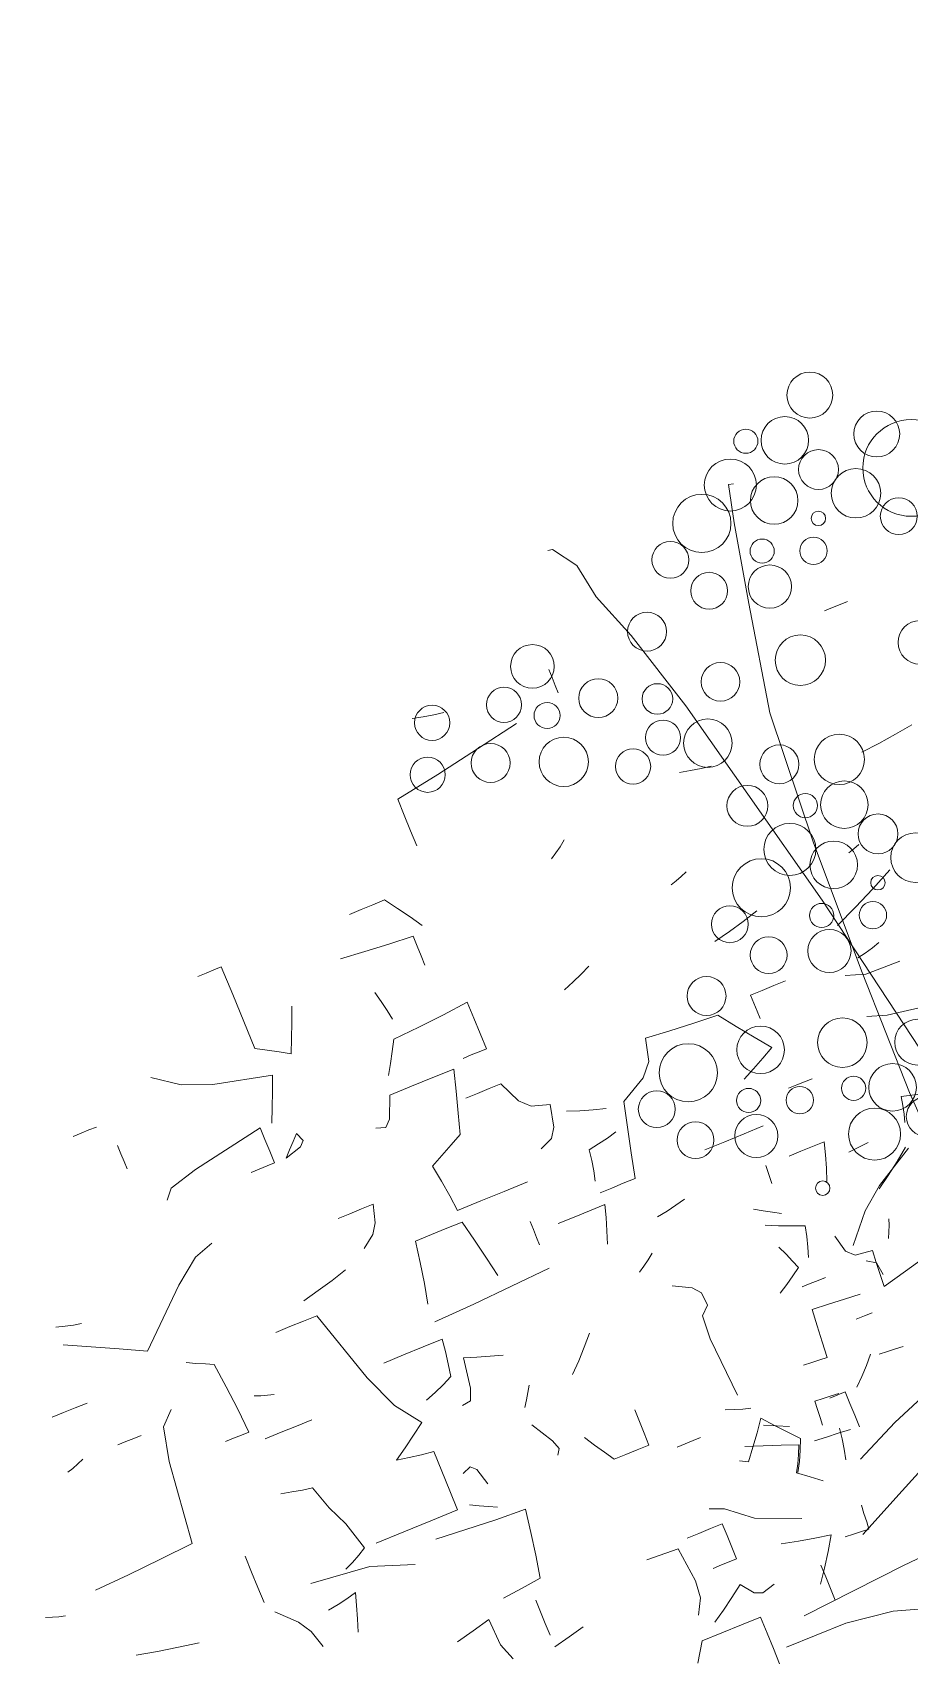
# Model space of a CAD drawing. Header units: metres. Extents: x -325 to 301, y -147 to 149.
# Drawn here: x 15.783 to 16.535, y 115.659 to 117.053 of the extents above; entities that cross this region are included whole.
import ezdxf

# ---------------------------------------------------------------- set-up
doc = ezdxf.new("R2010")
doc.units = ezdxf.units.M
doc.layers.add('-AUX_RIM', color=2, linetype='Continuous', plot=False)
doc.layers.add('05-VEG-gris 50%', color=253, linetype='Continuous', lineweight=18)
doc.layers.add('05-VEG-sec plano 2_', color=251, linetype='Continuous', lineweight=18)
doc.layers.add('10-DET_TERRENY_compactat', color=252, linetype='Continuous')

# ---------------------------------------------------------------- blocks, each defined once
blk = doc.blocks.new('arbusto')
at = {"color": 0}
for p, q in [((84.9598, 110.0241), (84.9602, 110.0311)), ((85.0753, 110.029), (85.0665, 110.0276)), ((84.959, 110.0111), (84.9593, 110.0174)), ((84.9593, 110.0174), (84.9598, 110.0241)), ((85.0581, 110.0264), (85.05, 110.0256)), ((85.0665, 110.0276), (85.0581, 110.0264)), ((84.7245, 110.0055), (84.7182, 110.0059)), ((84.7312, 110.0051), (84.7245, 110.0055)), ((84.7381, 110.0047), (84.7312, 110.0051)), ((85.0341, 109.9895), (84.9983, 109.9987)), ((85.0703, 109.9805), (85.0341, 109.9895)), ((85.1068, 109.972), (85.0703, 109.9805)), ((85.106, 109.9583), (85.1068, 109.972)), ((85.1052, 109.9451), (85.106, 109.9583)), ((85.1044, 109.9321), (85.1052, 109.9451)), ((84.8711, 109.9176), (84.863, 109.9168)), ((84.8794, 109.9189), (84.8711, 109.9176)), ((84.8882, 109.9203), (84.8794, 109.9189)), ((84.7163, 109.8938), (84.7014, 109.8967)), ((84.7312, 109.8912), (84.7163, 109.8938)), ((84.7461, 109.889), (84.7312, 109.8912)), ((84.9969, 109.8949), (84.9921, 109.8989)), ((85.0017, 109.8913), (84.9969, 109.8949)), ((85.0065, 109.888), (85.0017, 109.8913)), ((85.1349, 109.8901), (85.1276, 109.8805)), ((85.1425, 109.8997), (85.1349, 109.8901)), ((85.1524, 109.8991), (85.1425, 109.8997)), ((85.1624, 109.8984), (85.1524, 109.8991)), ((85.1724, 109.8978), (85.1624, 109.8984)), ((85.2822, 109.8911), (85.2807, 109.8674)), ((85.2885, 109.8907), (85.2822, 109.8911)), ((85.2952, 109.8903), (85.2885, 109.8907)), ((85.3022, 109.8899), (85.2952, 109.8903)), ((85.1276, 109.8805), (85.1207, 109.8709)), ((85.1303, 109.8653), (85.1298, 109.8567)), ((85.1504, 109.8654), (85.1303, 109.8653)), ((85.1704, 109.8659), (85.1504, 109.8654)), ((85.1905, 109.8667), (85.1704, 109.8659)), ((85.2807, 109.8674), (85.2793, 109.8442)), ((85.1293, 109.8484), (85.1288, 109.8404)), ((85.1298, 109.8567), (85.1293, 109.8484)), ((84.9135, 109.8416), (84.9086, 109.8439)), ((84.9184, 109.8396), (84.9135, 109.8416)), ((84.9233, 109.838), (84.9184, 109.8396)), ((85.2435, 109.8314), (85.2392, 109.8436)), ((85.2793, 109.8442), (85.2779, 109.8212)), ((85.1709, 109.8241), (85.1687, 109.8159)), ((85.1734, 109.8326), (85.1709, 109.8241)), ((85.2477, 109.8194), (85.2435, 109.8314)), ((85.3634, 109.826), (85.3425, 109.8126)), ((84.7768, 109.8182), (84.7719, 109.8203)), ((84.7817, 109.8166), (84.7768, 109.8182)), ((85.1687, 109.8159), (85.1669, 109.808)), ((85.252, 109.8078), (85.2477, 109.8194)), ((85.2604, 109.8123), (85.252, 109.8078)), ((85.2689, 109.8168), (85.2604, 109.8123)), ((85.2779, 109.8212), (85.2689, 109.8168)), ((85.3425, 109.8126), (85.3187, 109.805)), ((85.0138, 109.7937), (85.006, 109.7978)), ((85.1064, 109.8017), (85.1055, 109.788)), ((85.1275, 109.7984), (85.1064, 109.8017)), ((85.1491, 109.7954), (85.1275, 109.7984)), ((85.3187, 109.805), (85.2714, 109.7966)), ((85.4233, 109.8023), (85.417, 109.8026)), ((85.43, 109.8018), (85.4233, 109.8023)), ((85.437, 109.8014), (85.43, 109.8018)), ((84.7727, 109.7834), (84.7552, 109.7932)), ((84.8784, 109.792), (84.8656, 109.7965)), ((84.8914, 109.7879), (84.8784, 109.792)), ((84.9049, 109.784), (84.8914, 109.7879)), ((85.0218, 109.7899), (85.0138, 109.7937)), ((85.0303, 109.7863), (85.0218, 109.7899)), ((85.1055, 109.788), (85.1047, 109.7748)), ((85.171, 109.7927), (85.1491, 109.7954)), ((85.1754, 109.7837), (85.171, 109.7927)), ((85.2714, 109.7966), (85.2756, 109.7843)), ((85.2756, 109.7843), (85.2799, 109.7723)), ((84.7904, 109.7741), (84.7727, 109.7834)), ((84.8086, 109.7649), (84.7904, 109.7741)), ((85.1047, 109.7748), (85.1039, 109.7618)), ((85.1799, 109.7752), (85.1754, 109.7837)), ((85.1844, 109.7668), (85.1799, 109.7752)), ((85.2799, 109.7723), (85.2842, 109.7607)), ((85.405, 109.7696), (85.4054, 109.7763)), ((85.4054, 109.7763), (85.4058, 109.7833)), ((85.1039, 109.7618), (85.1102, 109.7614)), ((85.1102, 109.7614), (85.1169, 109.761)), ((85.1169, 109.761), (85.1239, 109.7605)), ((85.2942, 109.7601), (85.2936, 109.7501)), ((85.3534, 109.7455), (85.2942, 109.7601)), ((85.4046, 109.7633), (85.405, 109.7696)), ((85.1336, 109.7549), (85.1375, 109.7377)), ((85.1516, 109.7538), (85.1336, 109.7549)), ((85.1698, 109.7527), (85.1516, 109.7538)), ((85.1885, 109.7516), (85.1698, 109.7527)), ((85.1948, 109.7337), (85.1885, 109.7516)), ((85.2651, 109.7396), (85.2683, 109.7467)), ((85.2683, 109.7467), (85.273, 109.7414)), ((85.2936, 109.7501), (85.293, 109.7401)), ((85.3763, 109.7376), (85.3534, 109.7455)), ((84.7882, 109.7391), (84.7821, 109.7415)), ((84.7949, 109.737), (84.7882, 109.7391)), ((84.8017, 109.7353), (84.7949, 109.737)), ((84.8719, 109.736), (84.8619, 109.7366)), ((84.8819, 109.7353), (84.8719, 109.736)), ((84.8919, 109.7347), (84.8819, 109.7353)), ((84.8914, 109.7278), (84.8919, 109.7347)), ((85.1375, 109.7377), (85.1415, 109.7207)), ((85.1996, 109.7282), (85.1948, 109.7337)), ((85.2687, 109.7355), (85.2651, 109.7396)), ((85.2824, 109.7308), (85.2687, 109.7355)), ((85.273, 109.7414), (85.2777, 109.7361)), ((85.2777, 109.7361), (85.2824, 109.7308)), ((85.293, 109.7401), (85.2923, 109.7302)), ((85.3825, 109.7296), (85.3763, 109.7376)), ((84.7998, 109.7211), (84.7709, 109.7221)), ((84.8156, 109.7253), (84.7998, 109.7211)), ((84.8906, 109.7148), (84.891, 109.721)), ((84.891, 109.721), (84.8914, 109.7278)), ((84.9215, 109.7279), (84.9107, 109.7148)), ((84.9416, 109.728), (84.9215, 109.7279)), ((84.9616, 109.7285), (84.9416, 109.728)), ((84.9817, 109.7292), (84.9616, 109.7285)), ((84.9852, 109.7108), (84.9817, 109.7292)), ((85.1021, 109.7318), (85.0932, 109.7146)), ((85.1121, 109.7312), (85.1021, 109.7318)), ((85.1221, 109.7306), (85.1121, 109.7312)), ((85.132, 109.73), (85.1221, 109.7306)), ((85.1415, 109.7207), (85.1455, 109.7041)), ((85.2072, 109.7304), (85.1996, 109.7282)), ((85.2923, 109.7302), (85.2986, 109.7298)), ((85.2986, 109.7298), (85.3054, 109.7294)), ((85.3054, 109.7294), (85.3123, 109.7289)), ((84.9107, 109.7148), (84.8999, 109.7022)), ((84.9936, 109.6999), (84.9852, 109.7108)), ((85.085, 109.7073), (85.0703, 109.7037)), ((85.0932, 109.7146), (85.085, 109.7073)), ((84.8999, 109.7022), (84.8891, 109.6898)), ((85.0142, 109.6871), (84.9936, 109.6999)), ((85.0597, 109.6944), (85.0495, 109.6913)), ((85.0703, 109.7037), (85.0733, 109.6857)), ((85.1455, 109.7041), (85.1551, 109.6985)), ((85.1551, 109.6985), (85.1648, 109.6929)), ((84.7942, 109.6847), (84.7684, 109.6822)), ((84.81, 109.6889), (84.7942, 109.6847)), ((84.8891, 109.6898), (84.8988, 109.6842)), ((84.8988, 109.6842), (84.9085, 109.6786)), ((85.0179, 109.6669), (85.0142, 109.6871)), ((85.0393, 109.6886), (85.0292, 109.6862)), ((85.0495, 109.6913), (85.0393, 109.6886)), ((85.0733, 109.6857), (85.078, 109.6776)), ((85.1648, 109.6929), (85.1745, 109.6873)), ((85.1745, 109.6873), (85.1717, 109.6737)), ((85.3757, 109.6794), (85.3598, 109.6859)), ((84.9085, 109.6786), (84.9181, 109.673)), ((85.078, 109.6776), (85.0884, 109.6726)), ((85.1717, 109.6737), (85.1691, 109.6606)), ((85.2288, 109.6739), (85.232, 109.6593)), ((85.2388, 109.6733), (85.2288, 109.6739)), ((85.2487, 109.6727), (85.2388, 109.6733)), ((85.2587, 109.6721), (85.2487, 109.6727)), ((85.3954, 109.6626), (85.3757, 109.6794)), ((84.8733, 109.6557), (84.867, 109.6561)), ((84.88, 109.6553), (84.8733, 109.6557)), ((84.887, 109.6549), (84.88, 109.6553)), ((85.0217, 109.6466), (85.0179, 109.6669)), ((85.0358, 109.6638), (85.0279, 109.6663)), ((85.044, 109.6616), (85.0358, 109.6638)), ((85.0526, 109.6597), (85.044, 109.6616)), ((85.0533, 109.651), (85.0526, 109.6597)), ((85.1691, 109.6606), (85.1671, 109.6477)), ((85.232, 109.6593), (85.2367, 109.6512)), ((85.4359, 109.6211), (85.3954, 109.6626)), ((85.4847, 109.6595), (85.4783, 109.6586)), ((85.4915, 109.6608), (85.4847, 109.6595)), ((85.4986, 109.6624), (85.4915, 109.6608)), ((85.0255, 109.6263), (85.0217, 109.6466)), ((85.0546, 109.6426), (85.0533, 109.651)), ((85.056, 109.6345), (85.0546, 109.6426)), ((85.1271, 109.6501), (85.1072, 109.6514)), ((85.1471, 109.6489), (85.1271, 109.6501)), ((85.1671, 109.6477), (85.1471, 109.6489)), ((85.2367, 109.6512), (85.2469, 109.6428)), ((85.4977, 109.6474), (85.4771, 109.6387)), ((84.9319, 109.6321), (84.9157, 109.6331)), ((84.9487, 109.631), (84.9319, 109.6321)), ((84.9656, 109.63), (84.9487, 109.631)), ((85.1664, 109.6377), (85.1617, 109.621)), ((85.1795, 109.6369), (85.1664, 109.6377)), ((85.1927, 109.6361), (85.1795, 109.6369)), ((85.2064, 109.6352), (85.1927, 109.6361)), ((85.2084, 109.6181), (85.2064, 109.6352)), ((85.279, 109.6271), (85.2663, 109.6316)), ((85.4565, 109.6299), (85.4359, 109.6211)), ((85.4771, 109.6387), (85.4565, 109.6299)), ((84.8047, 109.6199), (84.7857, 109.616)), ((84.8055, 109.6128), (84.8047, 109.6199)), ((85.0355, 109.6257), (85.0255, 109.6263)), ((85.0454, 109.6251), (85.0355, 109.6257)), ((85.0554, 109.6245), (85.0454, 109.6251)), ((85.1149, 109.6139), (85.1153, 109.6208)), ((85.1617, 109.621), (85.1574, 109.6045)), ((85.2106, 109.6012), (85.2084, 109.6181)), ((85.2921, 109.623), (85.279, 109.6271)), ((85.3056, 109.6191), (85.2921, 109.623)), ((84.8069, 109.606), (84.8055, 109.6128)), ((84.8084, 109.5996), (84.8069, 109.606)), ((84.8739, 109.6056), (84.8763, 109.5954)), ((84.8839, 109.605), (84.8739, 109.6056)), ((84.8939, 109.6044), (84.8839, 109.605)), ((84.9039, 109.6037), (84.8939, 109.6044)), ((85.0548, 109.6145), (85.0572, 109.6043)), ((85.0678, 109.6137), (85.0548, 109.6145)), ((85.0572, 109.6043), (85.0599, 109.5942)), ((85.0811, 109.6129), (85.0678, 109.6137)), ((85.0947, 109.6121), (85.0811, 109.6129)), ((85.1141, 109.6008), (85.1145, 109.6071)), ((85.1145, 109.6071), (85.1149, 109.6139)), ((85.1574, 109.6045), (85.1534, 109.5884)), ((85.2997, 109.6045), (85.2776, 109.545)), ((85.3109, 109.6038), (85.2997, 109.6045)), ((85.3226, 109.6031), (85.3109, 109.6038)), ((84.858, 109.5915), (84.8412, 109.5939)), ((84.8763, 109.5954), (84.879, 109.5852)), ((85.0016, 109.5958), (84.9937, 109.5982)), ((85.0097, 109.5935), (85.0016, 109.5958)), ((85.0183, 109.5917), (85.0097, 109.5935)), ((85.0599, 109.5942), (85.0629, 109.5839)), ((85.2133, 109.5847), (85.2106, 109.6012)), ((85.3346, 109.6023), (85.3226, 109.6031)), ((85.3892, 109.594), (85.386, 109.5741)), ((85.3956, 109.5966), (85.3892, 109.594)), ((85.4026, 109.5994), (85.3956, 109.5966)), ((85.4098, 109.6027), (85.4026, 109.5994)), ((85.5046, 109.5969), (85.4946, 109.5975)), ((85.5146, 109.5963), (85.5046, 109.5969)), ((85.5245, 109.5957), (85.5146, 109.5963)), ((84.8436, 109.5587), (84.8122, 109.5793)), ((84.879, 109.5852), (84.8821, 109.575)), ((85.1457, 109.5769), (85.1129, 109.5809)), ((85.0365, 109.5618), (85.0318, 109.5658)), ((85.1788, 109.5731), (85.1457, 109.5769)), ((85.2124, 109.5698), (85.1788, 109.5731)), ((85.386, 109.5741), (85.383, 109.5543)), ((85.4431, 109.56), (85.4329, 109.5712)), ((84.8608, 109.5433), (84.8436, 109.5587)), ((85.0413, 109.5583), (85.0365, 109.5618)), ((85.0461, 109.5549), (85.0413, 109.5583)), ((85.2277, 109.5538), (85.2114, 109.5548)), ((85.2114, 109.5548), (85.2121, 109.5447)), ((85.2444, 109.5528), (85.2277, 109.5538)), ((85.2613, 109.5517), (85.2444, 109.5528)), ((85.3569, 109.5572), (85.3518, 109.5562)), ((85.362, 109.5586), (85.3569, 109.5572)), ((85.3671, 109.5603), (85.362, 109.5586)), ((85.383, 109.5543), (85.3805, 109.5344)), ((85.4479, 109.5325), (85.4431, 109.56)), ((85.4685, 109.559), (85.4622, 109.5594)), ((85.4752, 109.5586), (85.4685, 109.559)), ((85.4822, 109.5582), (85.4752, 109.5586)), ((85.517, 109.5541), (85.5121, 109.5564)), ((85.5219, 109.552), (85.517, 109.5541)), ((85.5268, 109.5504), (85.5219, 109.552)), ((84.8787, 109.5201), (84.8608, 109.5433)), ((85.2121, 109.5447), (85.2132, 109.5346)), ((85.2776, 109.545), (85.2642, 109.5172)), ((85.0104, 109.5295), (85.0049, 109.5233)), ((85.0249, 109.5362), (85.0104, 109.5295)), ((85.1798, 109.5297), (85.1697, 109.5273)), ((85.19, 109.5324), (85.1798, 109.5297)), ((85.2002, 109.5354), (85.19, 109.5324)), ((85.2026, 109.5106), (85.2002, 109.5354)), ((85.2132, 109.5346), (85.2146, 109.5245)), ((85.343, 109.5267), (85.33, 109.5275)), ((85.3562, 109.5259), (85.343, 109.5267)), ((85.3699, 109.525), (85.3562, 109.5259)), ((85.3805, 109.5344), (85.3868, 109.534)), ((85.3868, 109.534), (85.3935, 109.5336)), ((85.3935, 109.5336), (85.4005, 109.5332)), ((85.4514, 109.4649), (85.4479, 109.5325)), ((85.8406, 109.5211), (85.8415, 109.5361)), ((85.0049, 109.5233), (85.0035, 109.5125)), ((85.1067, 109.5124), (85.0992, 109.5216)), ((85.2146, 109.5245), (85.2224, 109.5203)), ((85.2224, 109.5203), (85.2304, 109.5166)), ((85.2304, 109.5166), (85.2389, 109.513)), ((85.2642, 109.5172), (85.248, 109.4974)), ((85.7399, 109.5136), (85.7305, 109.5229)), ((85.7494, 109.5047), (85.7399, 109.5136)), ((84.8656, 109.5011), (84.8637, 109.4908)), ((84.8728, 109.5055), (84.8656, 109.5011)), ((84.914, 109.5029), (84.9077, 109.5033)), ((84.9207, 109.5025), (84.914, 109.5029)), ((84.9277, 109.5021), (84.9207, 109.5025)), ((85.0035, 109.5125), (85.0099, 109.5059)), ((85.0099, 109.5059), (85.01, 109.4865)), ((85.1144, 109.5037), (85.1067, 109.5124)), ((85.1226, 109.4951), (85.1144, 109.5037)), ((85.2059, 109.5013), (85.2026, 109.5106)), ((85.2131, 109.4996), (85.2059, 109.5013)), ((85.7589, 109.4961), (85.7494, 109.5047)), ((85.8524, 109.5017), (85.8455, 109.4988)), ((85.8596, 109.5049), (85.8524, 109.5017)), ((85.1606, 109.4928), (85.1579, 109.498)), ((85.1635, 109.4876), (85.1606, 109.4928)), ((85.1669, 109.4824), (85.1635, 109.4876)), ((85.248, 109.4974), (85.2575, 109.4899)), ((85.2575, 109.4899), (85.2671, 109.4825)), ((85.8435, 109.4872), (85.8333, 109.4846)), ((85.8455, 109.4988), (85.839, 109.4962)), ((85.8537, 109.4903), (85.8435, 109.4872)), ((85.01, 109.4865), (85.0038, 109.4373)), ((85.2666, 109.4743), (85.2565, 109.4732)), ((85.2767, 109.4756), (85.2666, 109.4743)), ((85.2671, 109.4825), (85.2767, 109.4756)), ((85.3469, 109.4763), (85.3394, 109.4568)), ((85.355, 109.4771), (85.3469, 109.4763)), ((85.3633, 109.4784), (85.355, 109.4771)), ((85.3721, 109.4798), (85.3633, 109.4784)), ((85.8333, 109.4846), (85.8231, 109.4821)), ((85.8231, 109.4821), (85.8239, 109.4734)), ((84.8883, 109.4644), (84.8816, 109.4648)), ((84.8953, 109.464), (84.8883, 109.4644)), ((85.166, 109.4674), (85.1546, 109.4503)), ((85.2465, 109.4725), (85.2454, 109.4556)), ((85.2565, 109.4732), (85.2465, 109.4725)), ((85.4792, 109.4612), (85.4514, 109.4649)), ((85.5073, 109.4578), (85.4792, 109.4612)), ((85.7583, 109.4661), (85.7573, 109.4711)), ((85.7598, 109.461), (85.7583, 109.4661)), ((85.8023, 109.4684), (85.7971, 109.4546)), ((85.8239, 109.4734), (85.8251, 109.465)), ((85.8251, 109.465), (85.8266, 109.4569)), ((85.8433, 109.4639), (85.8397, 109.4574)), ((85.8475, 109.4706), (85.8433, 109.4639)), ((85.0843, 109.4424), (85.0849, 109.4524)), ((85.1546, 109.4503), (85.1515, 109.4427)), ((85.2229, 109.4517), (85.2188, 109.448)), ((85.23, 109.4485), (85.2229, 109.4517)), ((85.2454, 109.4556), (85.2444, 109.4388)), ((85.3394, 109.4568), (85.331, 109.4406)), ((85.5359, 109.4547), (85.5073, 109.4578)), ((85.7614, 109.4559), (85.7598, 109.461)), ((85.7761, 109.45), (85.7755, 109.44)), ((85.7904, 109.4498), (85.7761, 109.45)), ((85.7971, 109.4546), (85.7904, 109.4498)), ((85.8397, 109.4574), (85.8363, 109.4513)), ((85.8363, 109.4513), (85.8422, 109.4459)), ((85.0837, 109.4324), (85.0843, 109.4424)), ((85.124, 109.4362), (85.1185, 109.4283)), ((85.1295, 109.4446), (85.124, 109.4362)), ((85.1515, 109.4427), (85.1542, 109.4381)), ((85.2188, 109.448), (85.2141, 109.4344)), ((85.2444, 109.4388), (85.2434, 109.4226)), ((85.331, 109.4406), (85.3232, 109.4177)), ((85.4141, 109.4284), (85.4149, 109.4421)), ((85.5703, 109.4439), (85.5652, 109.4429)), ((85.5754, 109.4453), (85.5703, 109.4439)), ((85.5805, 109.4469), (85.5754, 109.4453)), ((85.7547, 109.4275), (85.7351, 109.4355)), ((85.7755, 109.44), (85.7748, 109.43)), ((85.8422, 109.4459), (85.8487, 109.4405)), ((85.8487, 109.4405), (85.8553, 109.4351)), ((84.8993, 109.4267), (84.8934, 109.4341)), ((84.9056, 109.4196), (84.8993, 109.4267)), ((85.0831, 109.4224), (85.0837, 109.4324)), ((85.1185, 109.4283), (85.113, 109.4206)), ((85.2334, 109.4232), (85.2262, 109.4199)), ((85.2434, 109.4226), (85.2664, 109.4212)), ((85.4133, 109.4152), (85.4141, 109.4284)), ((85.7742, 109.42), (85.7547, 109.4275)), ((85.7748, 109.43), (85.7742, 109.42)), ((84.9122, 109.4129), (84.9056, 109.4196)), ((84.9222, 109.4123), (84.9215, 109.4023)), ((84.9352, 109.4115), (84.9222, 109.4123)), ((85.0488, 109.4145), (85.0425, 109.4149)), ((85.0556, 109.4141), (85.0488, 109.4145)), ((85.0625, 109.4137), (85.0556, 109.4141)), ((85.0931, 109.4218), (85.0831, 109.4224)), ((85.103, 109.4212), (85.0931, 109.4218)), ((85.113, 109.4206), (85.103, 109.4212)), ((85.2193, 109.4171), (85.2128, 109.4144)), ((85.2262, 109.4199), (85.2193, 109.4171)), ((85.2664, 109.4212), (85.2896, 109.4197)), ((85.2896, 109.4197), (85.3133, 109.4183)), ((85.3232, 109.4177), (85.3293, 109.4136)), ((85.3293, 109.4136), (85.3358, 109.4099)), ((85.3358, 109.4099), (85.3426, 109.4065)), ((85.4125, 109.4022), (85.4133, 109.4152)), ((85.8072, 109.418), (85.7942, 109.4188)), ((85.8204, 109.4172), (85.8072, 109.418)), ((85.8341, 109.4163), (85.8204, 109.4172)), ((85.8333, 109.4027), (85.8341, 109.4163)), ((84.8927, 109.3764), (84.8217, 109.4084)), ((84.9215, 109.4023), (84.9209, 109.3923)), ((84.992, 109.408), (84.9728, 109.4004)), ((85.0114, 109.3968), (84.9974, 109.3926)), ((85.2173, 109.4054), (85.1923, 109.4057)), ((85.1923, 109.4057), (85.1941, 109.3868)), ((85.2423, 109.4056), (85.2173, 109.4054)), ((85.2674, 109.4061), (85.2423, 109.4056)), ((85.3239, 109.4023), (85.2894, 109.3924)), ((85.3725, 109.4046), (85.3239, 109.4023)), ((85.8325, 109.3894), (85.8333, 109.4027)), ((84.9209, 109.3923), (84.9203, 109.3823)), ((84.9356, 109.3864), (84.9364, 109.3776)), ((84.9838, 109.3884), (84.9705, 109.3842)), ((84.9705, 109.3842), (84.9731, 109.3771)), ((84.9974, 109.3926), (84.9838, 109.3884)), ((85.1941, 109.3868), (85.1963, 109.3684)), ((85.3414, 109.3865), (85.3438, 109.3763)), ((85.3493, 109.384), (85.3414, 109.3865)), ((85.3574, 109.3818), (85.3493, 109.384)), ((85.4069, 109.3925), (85.3917, 109.3786)), ((85.4882, 109.3905), (85.4717, 109.3885)), ((85.5051, 109.3928), (85.4882, 109.3905)), ((85.5222, 109.3954), (85.5051, 109.3928)), ((85.8317, 109.3764), (85.8325, 109.3894)), ((84.9277, 109.3577), (84.8927, 109.3764)), ((84.9364, 109.3776), (84.9376, 109.3693)), ((84.9731, 109.3771), (84.976, 109.3702)), ((85.3438, 109.3763), (85.3464, 109.3662)), ((85.366, 109.38), (85.3574, 109.3818)), ((85.3917, 109.3786), (85.3846, 109.3686)), ((85.838, 109.376), (85.8317, 109.3764)), ((85.8447, 109.3756), (85.838, 109.376)), ((85.8516, 109.3752), (85.8447, 109.3756)), ((84.9376, 109.3693), (84.939, 109.3611)), ((84.9793, 109.3637), (84.9702, 109.3572)), ((84.976, 109.3702), (84.9793, 109.3637)), ((85.0541, 109.3591), (85.0426, 109.3551)), ((85.1963, 109.3684), (85.1989, 109.3502)), ((85.3464, 109.3662), (85.3495, 109.3559)), ((85.3846, 109.3686), (85.3794, 109.3541)), ((85.7775, 109.3697), (85.7712, 109.3701)), ((85.7842, 109.3693), (85.7775, 109.3697)), ((85.7911, 109.3689), (85.7842, 109.3693)), ((84.8643, 109.3457), (84.9047, 109.3232)), ((84.9702, 109.3572), (84.9615, 109.351)), ((85.0426, 109.3551), (85.0226, 109.3406)), ((85.1989, 109.3502), (85.215, 109.3472)), ((85.215, 109.3472), (85.2316, 109.3444)), ((85.8361, 109.3461), (85.8298, 109.3465)), ((85.8428, 109.3457), (85.8361, 109.3461)), ((85.8498, 109.3452), (85.8428, 109.3457)), ((85.8494, 109.3383), (85.8498, 109.3452)), ((85.9067, 109.3531), (85.9003, 109.3522)), ((85.9135, 109.3544), (85.9067, 109.3531)), ((85.9206, 109.3559), (85.9135, 109.3544)), ((85.0226, 109.3406), (84.9871, 109.3281)), ((85.0476, 109.3344), (85.047, 109.3244)), ((85.0482, 109.3444), (85.0476, 109.3344)), ((85.0582, 109.3438), (85.0482, 109.3444)), ((85.0682, 109.3432), (85.0582, 109.3438)), ((85.0782, 109.3426), (85.0682, 109.3432)), ((85.0878, 109.337), (85.0829, 109.3085)), ((85.1142, 109.3366), (85.0878, 109.337)), ((85.2073, 109.3246), (85.2079, 109.3346)), ((85.2479, 109.3321), (85.2458, 109.3102)), ((85.2626, 109.3275), (85.2479, 109.3321)), ((85.8489, 109.3316), (85.8494, 109.3383)), ((85.8855, 109.3343), (85.8767, 109.3266)), ((85.8947, 109.3425), (85.8855, 109.3343)), ((85.9004, 109.3321), (85.8947, 109.3425)), ((84.9047, 109.3232), (84.9453, 109.3006)), ((85.047, 109.3244), (85.0464, 109.3145)), ((85.2067, 109.3146), (85.2073, 109.3246)), ((85.2774, 109.3233), (85.2626, 109.3275)), ((85.8486, 109.3253), (85.8489, 109.3316)), ((85.8767, 109.3266), (85.8682, 109.3191)), ((85.9065, 109.3217), (85.9004, 109.3321)), ((85.9128, 109.3113), (85.9065, 109.3217)), ((85.0464, 109.3145), (85.0527, 109.3141)), ((85.0527, 109.3141), (85.0594, 109.3137)), ((85.0594, 109.3137), (85.0664, 109.3132)), ((85.0829, 109.3085), (85.0834, 109.2942)), ((85.2061, 109.3046), (85.2067, 109.3146)), ((85.2458, 109.3102), (85.2397, 109.2963)), ((85.838, 109.3159), (85.828, 109.3165)), ((85.8479, 109.3153), (85.838, 109.3159)), ((85.8579, 109.3147), (85.8479, 109.3153)), ((85.8682, 109.3191), (85.8707, 109.3102)), ((85.8707, 109.3102), (85.8735, 109.3017)), ((85.9193, 109.314), (85.9128, 109.3113)), ((85.0502, 109.2942), (85.0419, 109.2843)), ((85.0597, 109.2866), (85.0502, 109.2942)), ((85.0834, 109.2942), (85.0895, 109.2818)), ((85.192, 109.2985), (85.1789, 109.3026)), ((85.2055, 109.2947), (85.192, 109.2985)), ((85.8735, 109.3017), (85.8767, 109.2935)), ((84.984, 109.2782), (84.9847, 109.2882)), ((85.0353, 109.2821), (85.0246, 109.2857)), ((85.0419, 109.2843), (85.0353, 109.2821)), ((85.0693, 109.2793), (85.0597, 109.2866)), ((84.9828, 109.2583), (84.9834, 109.2682)), ((84.9834, 109.2682), (84.984, 109.2782)), ((85.0789, 109.2724), (85.0693, 109.2793)), ((85.0433, 109.2646), (85.0425, 109.2509)), ((85.0596, 109.2636), (85.0433, 109.2646)), ((85.0763, 109.2625), (85.0596, 109.2636)), ((85.0932, 109.2615), (85.0763, 109.2625)), ((85.1023, 109.2459), (85.0932, 109.2615)), ((85.8339, 109.2491), (85.8343, 109.256)), ((85.0425, 109.2509), (85.0417, 109.2376)), ((85.8331, 109.2361), (85.8334, 109.2423)), ((85.8334, 109.2423), (85.8339, 109.2491)), ((84.9421, 109.2352), (84.9064, 109.226)), ((84.9808, 109.2382), (84.9421, 109.2352)), ((85.0315, 109.2352), (84.9808, 109.2382)), ((85.0417, 109.2376), (85.0409, 109.2246)), ((85.8393, 109.2357), (85.8331, 109.2361)), ((85.8461, 109.2353), (85.8393, 109.2357)), ((85.853, 109.2348), (85.8461, 109.2353)), ((85.8764, 109.2397), (85.8633, 109.2392)), ((85.8633, 109.2392), (85.8689, 109.2269)), ((85.8897, 109.2406), (85.8764, 109.2397)), ((85.9035, 109.2418), (85.8897, 109.2406)), ((85.8689, 109.2269), (85.8749, 109.2148)), ((85.8136, 109.2015), (85.7658, 109.2108)), ((85.8749, 109.2148), (85.8811, 109.2031)), ((85.8999, 109.1819), (85.8136, 109.2015))]:
    blk.add_line(p, q, dxfattribs=at)
blk = doc.blocks.new('ccddddddddddd')
for points in [[(92.1712, 14.4553), (92.1602, 14.5428), (92.1493, 14.718), (92.0836, 15.0246), (91.9959, 15.3969), (91.9083, 15.813), (91.7769, 16.2947), (91.6454, 16.7984), (91.4921, 17.3458), (91.3606, 17.9152), (91.2292, 18.5284), (91.1196, 19.1415), (91.0977, 19.6452), (91.0868, 20.0174), (91.0868, 20.1926), (91.1087, 20.1926)], [(90.2324, 20.0174), (90.2543, 20.0174), (90.3529, 19.9299), (90.4186, 19.7766), (90.5501, 19.5795), (90.7472, 19.2291), (90.9663, 18.7911), (91.2292, 18.2656), (91.514, 17.6524), (91.7769, 17.0831), (91.974, 16.5794), (92.1274, 16.0757), (92.3245, 15.5283), (92.456, 15.1341), (92.4779, 14.8713), (92.5436, 14.6742), (92.6093, 14.5209), (92.6203, 14.4334)]]:
    blk.add_lwpolyline(points)
for centre, radius in [((91.5105, 20.5392), 0.1039), ((91.1929, 20.375), 0.0548), ((91.3681, 20.3531), 0.1078), ((91.7844, 20.3203), 0.1039), ((91.9158, 20.1451), 0.219), ((91.0943, 20.1889), 0.1179), ((91.4996, 20.1998), 0.0903), ((91.2805, 20.0903), 0.1078), ((90.941, 20.0356), 0.1319), ((91.6518, 20.0684), 0.1122), ((90.7756, 19.8932), 0.0836), ((91.4667, 19.9808), 0.0328), ((91.8282, 19.937), 0.0834), ((91.1929, 19.8713), 0.0548), ((91.4229, 19.8385), 0.062), ((90.9289, 19.729), 0.0834), ((91.2038, 19.7071), 0.098), ((90.6233, 19.5867), 0.0883), ((90.0866, 19.5071), 0.0991), ((91.2915, 19.3567), 0.1143), ((91.8392, 19.3567), 0.0991), ((89.5994, 19.321), 0.0797), ((89.9332, 19.3538), 0.0797), ((90.3604, 19.321), 0.0883), ((90.9191, 19.3129), 0.0876), ((90.1194, 19.2772), 0.059), ((90.6249, 19.2781), 0.0692), ((89.5446, 19.091), 0.0797), ((89.8347, 19.102), 0.0883), ((90.1633, 19.0582), 0.1117), ((90.6243, 19.1009), 0.0797), ((90.8215, 19.0462), 0.11), ((90.471, 18.9914), 0.0797), ((91.1282, 18.9038), 0.0883), ((91.3999, 18.8859), 0.1139), ((90.957, 18.7388), 0.0928), ((91.217, 18.7013), 0.0548), ((91.3922, 18.6794), 0.1078), ((91.1184, 18.5152), 0.1179), ((91.5237, 18.5261), 0.0903), ((90.9651, 18.3619), 0.1319), ((91.3046, 18.4166), 0.1078), ((91.6759, 18.3947), 0.1122), ((90.7997, 18.2195), 0.0836), ((91.4908, 18.3071), 0.0328), ((91.217, 18.1976), 0.0548), ((91.447, 18.1648), 0.062), ((90.953, 18.0553), 0.0834), ((91.2279, 18.0334), 0.098), ((90.6474, 17.913), 0.0883), ((90.5142, 17.5809), 0.1319), ((90.8538, 17.6356), 0.1078), ((91.2251, 17.6137), 0.1122), ((91.5625, 17.5658), 0.1039), ((90.3488, 17.4385), 0.0836), ((90.7661, 17.4166), 0.0548), ((91.4201, 17.3797), 0.1078), ((90.9962, 17.3838), 0.062), ((91.2448, 17.4015), 0.0548), ((90.5022, 17.2743), 0.0834), ((90.7771, 17.2524), 0.098), ((91.5515, 17.2264), 0.0903), ((91.3085, 17.1821), 0.1179), ((91.04, 16.974), 0.0328)]:
    blk.add_circle(centre, radius)

msp = doc.modelspace()

# ---------------------------------------------------------------- hatches: boundary and pattern name
at = {"layer": '10-DET_TERRENY_compactat'}
h = msp.add_hatch(dxfattribs=at)
h.set_pattern_fill('HEX', color=256, scale=0.002, angle=0.57823)
edge = h.paths.add_edge_path(flags=16)
edge.add_arc((18.1835, 116.0296), 0.0191, 0, 360)
h.paths.add_polyline_path([(12.7252, 115.1856), (15.7252, 115.1856), (18.5007, 116.1107), (18.7252, 116.1107), (18.7252, 116.1607), (18.5011, 116.1607), (15.721, 115.2279), (12.7252, 115.2279)])
edge = h.paths.add_edge_path(flags=16)
edge.add_arc((18.6316, 116.134), 0.0191, 0, 360)
edge = h.paths.add_edge_path(flags=16)
edge.add_arc((17.4283, 115.7758), 0.0191, 0, 360)
edge = h.paths.add_edge_path(flags=16)
edge.add_arc((17.8048, 115.897), 0.0191, 0, 360)
edge = h.paths.add_edge_path(flags=16)
edge.add_arc((16.5807, 115.4898), 0.0191, 0, 360)
edge = h.paths.add_edge_path(flags=16)
edge.add_arc((16.2041, 115.3686), 0.0191, 0, 360)
edge = h.paths.add_edge_path(flags=16)
edge.add_arc((15.7352, 115.2151), 0.0191, 0, 360)
edge = h.paths.add_edge_path()
edge.add_arc((15.0349, 115.2047), 0.0191, 0, 360)
edge = h.paths.add_edge_path()
edge.add_arc((14.5349, 115.2047), 0.0191, 0, 360)
edge = h.paths.add_edge_path()
edge.add_arc((13.5349, 115.2047), 0.0191, 0, 360)
edge = h.paths.add_edge_path()
edge.add_arc((14.0349, 115.2047), 0.0191, 0, 360)
edge = h.paths.add_edge_path()
edge.add_arc((13.0349, 115.2047), 0.0191, 0, 360)

# ---------------------------------------------------------------- linework, layer by layer
at = {"layer": '-AUX_RIM'}
for radius in [4.6517, 4.6517, 4.3795, 4.3795]:
    msp.add_circle((17.1034, 114.8448), radius, dxfattribs=at)

# ---------------------------------------------------------------- block references
at = {"layer": '05-VEG-gris 50%', "xscale": -1.080001674432827, "yscale": 1.080001674432827, "zscale": 1.080001674432827, "rotation": 14.20189196332591}
msp.add_blockref('arbusto', (135.3105, 24.1428), dxfattribs=at)
at = {"layer": '05-VEG-sec plano 2_'}
for name, p, xscale, yscale, zscale, rotation in [('arbusto', (141.3515, 33.5351), -1.080001674432827, 1.080001674432827, 1.080001674432827, 18.77808608668562), ('ccddddddddddd', (-0.1018, 110.3565, 0), 0.1891516853244664, 0.1891516853244664, 0.1891516853244664, 8.446641420214805)]:
    msp.add_blockref(name, p, dxfattribs=dict(at, xscale=xscale, yscale=yscale, zscale=zscale, rotation=rotation))

doc.saveas('drawing.dxf')
